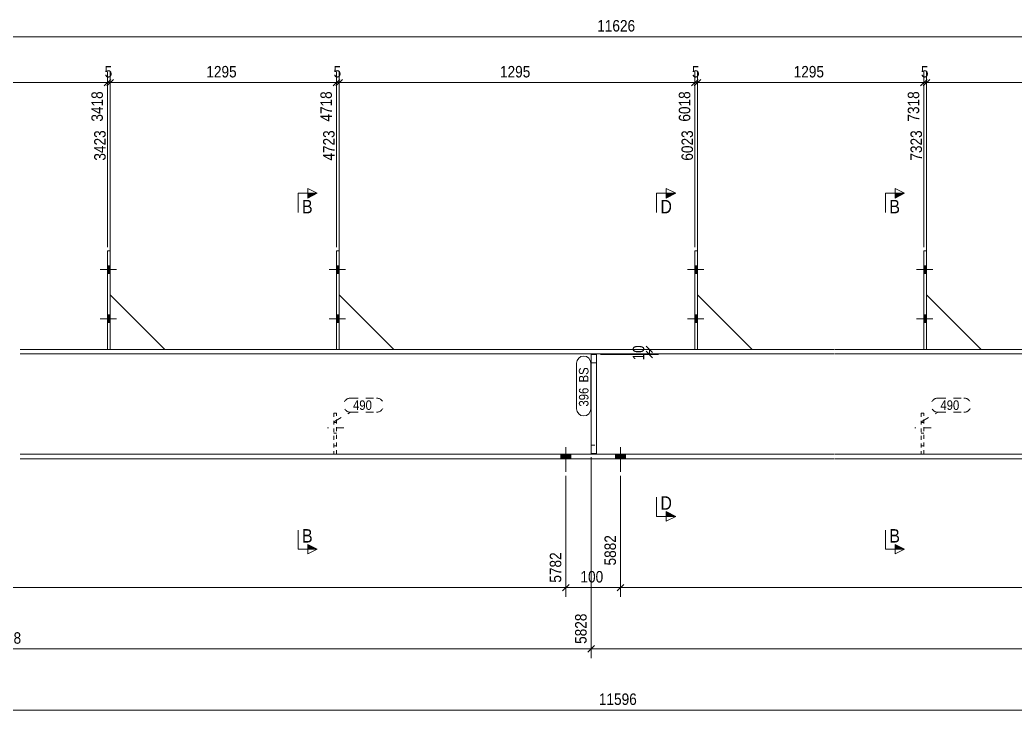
# Model space of a CAD drawing. Header units: millimetres. Extents: x 2 to 825, y 1 to 579.
# Drawn here: x 197.8 to 457.8, y 197.8 to 378.2 of the extents above; entities that cross this region are included whole.
import ezdxf

# ---------------------------------------------------------------- set-up
doc = ezdxf.new("R2010")
doc.units = ezdxf.units.MM
for name, pattern in [('XKITLINE00', [0]), ('XKITLINE01', [4, 1, -1, 1, -1]), ('XKITLINE02', [4, 2, -2])]:
    doc.linetypes.add(name, pattern=pattern)
for name, color, linetype, lineweight in [('Bolt', 3, 'Continuous', 0), ('Dimensions', 7, 'Continuous', 0), ('Part', 2, 'Continuous', 0), ('PartMark', 7, 'Continuous', 0), ('Section', 6, 'Continuous', 0)]:
    doc.layers.add(name, color=color, linetype=linetype, lineweight=lineweight)
doc.styles.add('ARIAL', font='ARIAL.TTF')

# ---------------------------------------------------------------- blocks, each defined once
blk = doc.blocks.new('*A6')
at = {"layer": 'Bolt'}
for points in [[(433.95, 313.97), (434.67, 313.97), (434.67, 311.97), (433.95, 311.97)], [(433.95, 313.97), (434.67, 313.97), (434.67, 311.97), (433.95, 311.97)], [(433.95, 301.11), (434.67, 301.11), (434.67, 299.11), (433.95, 299.11)], [(433.95, 301.11), (434.67, 301.11), (434.67, 299.11), (433.95, 299.11)]]:
    blk.add_hatch(color=3, dxfattribs=at).paths.add_polyline_path(points, flags=17)
at = {"layer": 'Bolt', "color": 3, "linetype": 'XKITLINE00', "lineweight": 0}
for p, q in [((436.32, 312.97), (432.04, 312.97)), ((436.32, 312.97), (432.04, 312.97)), ((434.67, 313.97), (433.95, 313.97)), ((434.67, 313.97), (433.95, 313.97)), ((434.67, 311.97), (433.95, 311.97)), ((434.67, 311.97), (433.95, 311.97)), ((436.32, 300.11), (432.04, 300.11)), ((436.32, 300.11), (432.04, 300.11)), ((434.67, 301.11), (433.95, 301.11)), ((434.67, 301.11), (433.95, 301.11)), ((434.67, 299.11), (433.95, 299.11)), ((434.67, 299.11), (433.95, 299.11))]:
    blk.add_line(p, q, dxfattribs=at)
blk = doc.blocks.new('*A7')
at = {"layer": 'Bolt', "color": 3, "linetype": 'XKITLINE02', "lineweight": 0}
for p, q in [((433.95, 273.02), (433.24, 273.02)), ((435.88, 271.61), (431.6, 271.61)), ((433.95, 270.21), (433.24, 270.21))]:
    blk.add_line(p, q, dxfattribs=at)
blk = doc.blocks.new('*A8')
at = {"layer": 'Bolt'}
for points in [[(374.14, 313.97), (374.85, 313.97), (374.85, 311.97), (374.14, 311.97)], [(374.14, 313.97), (374.85, 313.97), (374.85, 311.97), (374.14, 311.97)], [(374.14, 301.11), (374.85, 301.11), (374.85, 299.11), (374.14, 299.11)], [(374.14, 301.11), (374.85, 301.11), (374.85, 299.11), (374.14, 299.11)]]:
    blk.add_hatch(color=3, dxfattribs=at).paths.add_polyline_path(points, flags=17)
at = {"layer": 'Bolt', "color": 3, "linetype": 'XKITLINE00', "lineweight": 0}
for p, q in [((376.51, 312.97), (372.22, 312.97)), ((376.51, 312.97), (372.22, 312.97)), ((374.85, 313.97), (374.14, 313.97)), ((374.85, 313.97), (374.14, 313.97)), ((374.85, 311.97), (374.14, 311.97)), ((374.85, 311.97), (374.14, 311.97)), ((376.51, 300.11), (372.22, 300.11)), ((376.51, 300.11), (372.22, 300.11)), ((374.85, 301.11), (374.14, 301.11)), ((374.85, 301.11), (374.14, 301.11)), ((374.85, 299.11), (374.14, 299.11)), ((374.85, 299.11), (374.14, 299.11))]:
    blk.add_line(p, q, dxfattribs=at)
blk = doc.blocks.new('*A9')
at = {"layer": 'Bolt'}
for points in [[(280.51, 313.97), (281.22, 313.97), (281.22, 311.97), (280.51, 311.97)], [(280.51, 313.97), (281.22, 313.97), (281.22, 311.97), (280.51, 311.97)], [(280.51, 301.11), (281.22, 301.11), (281.22, 299.11), (280.51, 299.11)], [(280.51, 301.11), (281.22, 301.11), (281.22, 299.11), (280.51, 299.11)]]:
    blk.add_hatch(color=3, dxfattribs=at).paths.add_polyline_path(points, flags=17)
at = {"layer": 'Bolt', "color": 3, "linetype": 'XKITLINE00', "lineweight": 0}
for p, q in [((282.88, 312.97), (278.59, 312.97)), ((282.88, 312.97), (278.59, 312.97)), ((281.22, 313.97), (280.51, 313.97)), ((281.22, 313.97), (280.51, 313.97)), ((281.22, 311.97), (280.51, 311.97)), ((281.22, 311.97), (280.51, 311.97)), ((282.88, 300.11), (278.59, 300.11)), ((282.88, 300.11), (278.59, 300.11)), ((281.22, 301.11), (280.51, 301.11)), ((281.22, 301.11), (280.51, 301.11)), ((281.22, 299.11), (280.51, 299.11)), ((281.22, 299.11), (280.51, 299.11))]:
    blk.add_line(p, q, dxfattribs=at)
blk = doc.blocks.new('*A10')
at = {"layer": 'Bolt', "color": 3, "linetype": 'XKITLINE02', "lineweight": 0}
for p, q in [((280.51, 273.02), (279.79, 273.02)), ((282.43, 271.61), (278.15, 271.61)), ((280.51, 270.21), (279.79, 270.21))]:
    blk.add_line(p, q, dxfattribs=at)
blk = doc.blocks.new('*A11')
at = {"layer": 'Bolt'}
for points in [[(220.69, 313.97), (221.41, 313.97), (221.41, 311.97), (220.69, 311.97)], [(220.69, 313.97), (221.41, 313.97), (221.41, 311.97), (220.69, 311.97)], [(220.69, 301.11), (221.41, 301.11), (221.41, 299.11), (220.69, 299.11)], [(220.69, 301.11), (221.41, 301.11), (221.41, 299.11), (220.69, 299.11)]]:
    blk.add_hatch(color=3, dxfattribs=at).paths.add_polyline_path(points, flags=17)
at = {"layer": 'Bolt', "color": 3, "linetype": 'XKITLINE00', "lineweight": 0}
for p, q in [((223.06, 312.97), (218.78, 312.97)), ((223.06, 312.97), (218.78, 312.97)), ((221.41, 313.97), (220.69, 313.97)), ((221.41, 313.97), (220.69, 313.97)), ((221.41, 311.97), (220.69, 311.97)), ((221.41, 311.97), (220.69, 311.97)), ((223.06, 300.11), (218.78, 300.11)), ((223.06, 300.11), (218.78, 300.11)), ((221.41, 301.11), (220.69, 301.11)), ((221.41, 301.11), (220.69, 301.11)), ((221.41, 299.11), (220.69, 299.11)), ((221.41, 299.11), (220.69, 299.11))]:
    blk.add_line(p, q, dxfattribs=at)
blk = doc.blocks.new('*A18')
at = {"layer": 'Part', "color": 2, "linetype": 'XKITLINE00', "lineweight": 0}
for p, q in [((220.69, 292.11), (197.86, 292.11)), ((257.12, 292.11), (221.41, 292.11)), ((280.51, 292.11), (257.22, 292.11)), ((316.93, 292.11), (281.22, 292.11)), ((374.14, 292.11), (317.03, 292.11)), ((410.57, 292.11), (374.85, 292.11)), ((433.95, 292.11), (410.67, 292.11)), ((470.38, 292.11), (434.67, 292.11)), ((257.12, 290.9), (197.86, 290.9)), ((316.93, 290.9), (257.22, 290.9)), ((410.57, 290.9), (317.03, 290.9)), ((470.38, 290.9), (410.67, 290.9)), ((257.12, 264.76), (197.86, 264.76)), ((197.86, 263.54), (257.12, 263.54)), ((316.93, 264.76), (257.22, 264.76)), ((257.22, 263.54), (316.93, 263.54)), ((410.57, 264.76), (317.03, 264.76)), ((317.03, 263.54), (410.57, 263.54)), ((470.38, 264.76), (410.67, 264.76)), ((410.67, 263.54), (470.38, 263.54))]:
    blk.add_line(p, q, dxfattribs=at)
at = {"layer": 'Part', "color": 7, "linetype": 'XKITLINE01', "lineweight": 0}
for p, q in [((221.41, 292.11), (220.69, 292.11)), ((281.22, 292.11), (280.51, 292.11)), ((374.85, 292.11), (374.14, 292.11)), ((434.67, 292.11), (433.95, 292.11))]:
    blk.add_line(p, q, dxfattribs=at)
blk = doc.blocks.new('*A27')
at = {"layer": 'Part', "color": 2, "linetype": 'XKITLINE00', "lineweight": 0}
for p, q in [((434.67, 317.83), (433.95, 317.83)), ((433.95, 292.11), (433.95, 317.83)), ((434.67, 317.83), (434.67, 292.11)), ((434.67, 292.11), (433.95, 292.11))]:
    blk.add_line(p, q, dxfattribs=at)
blk = doc.blocks.new('*A28')
at = {"layer": 'Part', "color": 2, "linetype": 'XKITLINE00', "lineweight": 0}
blk.add_line((448.95, 292.11), (434.67, 306.4), dxfattribs=at)
at = {"layer": 'Part', "color": 7, "linetype": 'XKITLINE01', "lineweight": 0}
for p, q in [((434.67, 306.4), (434.67, 292.11)), ((434.67, 292.11), (448.95, 292.11))]:
    blk.add_line(p, q, dxfattribs=at)
blk = doc.blocks.new('*A29')
at = {"layer": 'Part', "color": 7, "linetype": 'XKITLINE01', "lineweight": 0}
for p, q in [((433.24, 275.47), (433.24, 264.76)), ((433.95, 275.47), (433.24, 275.47)), ((433.95, 264.76), (433.95, 275.47)), ((433.24, 266.9), (433.95, 266.9)), ((433.24, 264.76), (433.95, 264.76))]:
    blk.add_line(p, q, dxfattribs=at)
blk = doc.blocks.new('*A30')
at = {"layer": 'Part', "color": 2, "linetype": 'XKITLINE00', "lineweight": 0}
for p, q in [((374.85, 317.83), (374.14, 317.83)), ((374.14, 292.11), (374.14, 317.83)), ((374.85, 317.83), (374.85, 292.11)), ((374.85, 292.11), (374.14, 292.11))]:
    blk.add_line(p, q, dxfattribs=at)
blk = doc.blocks.new('*A31')
at = {"layer": 'Part', "color": 2, "linetype": 'XKITLINE00', "lineweight": 0}
blk.add_line((389.14, 292.11), (374.85, 306.4), dxfattribs=at)
at = {"layer": 'Part', "color": 7, "linetype": 'XKITLINE01', "lineweight": 0}
for p, q in [((374.85, 306.4), (374.85, 292.11)), ((374.85, 292.11), (389.14, 292.11))]:
    blk.add_line(p, q, dxfattribs=at)
blk = doc.blocks.new('*A32')
at = {"layer": 'Part', "color": 2, "linetype": 'XKITLINE00', "lineweight": 0}
for p, q in [((281.22, 317.83), (280.51, 317.83)), ((280.51, 292.11), (280.51, 317.83)), ((281.22, 317.83), (281.22, 292.11)), ((281.22, 292.11), (280.51, 292.11))]:
    blk.add_line(p, q, dxfattribs=at)
blk = doc.blocks.new('*A33')
at = {"layer": 'Part', "color": 2, "linetype": 'XKITLINE00', "lineweight": 0}
blk.add_line((295.51, 292.11), (281.22, 306.4), dxfattribs=at)
at = {"layer": 'Part', "color": 7, "linetype": 'XKITLINE01', "lineweight": 0}
for p, q in [((281.22, 306.4), (281.22, 292.11)), ((281.22, 292.11), (295.51, 292.11))]:
    blk.add_line(p, q, dxfattribs=at)
blk = doc.blocks.new('*A34')
at = {"layer": 'Part', "color": 7, "linetype": 'XKITLINE01', "lineweight": 0}
for p, q in [((279.79, 275.47), (279.79, 264.76)), ((280.51, 275.47), (279.79, 275.47)), ((280.51, 264.76), (280.51, 275.47)), ((279.79, 266.9), (280.51, 266.9)), ((279.79, 264.76), (280.51, 264.76))]:
    blk.add_line(p, q, dxfattribs=at)
blk = doc.blocks.new('*A35')
at = {"layer": 'Part', "color": 2, "linetype": 'XKITLINE00', "lineweight": 0}
for p, q in [((221.41, 317.83), (220.69, 317.83)), ((220.69, 292.11), (220.69, 317.83)), ((221.41, 317.83), (221.41, 292.11)), ((221.41, 292.11), (220.69, 292.11))]:
    blk.add_line(p, q, dxfattribs=at)
blk = doc.blocks.new('*A36')
at = {"layer": 'Part', "color": 2, "linetype": 'XKITLINE00', "lineweight": 0}
blk.add_line((235.69, 292.11), (221.41, 306.4), dxfattribs=at)
at = {"layer": 'Part', "color": 7, "linetype": 'XKITLINE01', "lineweight": 0}
for p, q in [((221.41, 306.4), (221.41, 292.11)), ((221.41, 292.11), (235.69, 292.11))]:
    blk.add_line(p, q, dxfattribs=at)
blk = doc.blocks.new('*A44')
at = {"layer": 'Part', "color": 7, "linetype": 'XKITLINE01', "lineweight": 0}
for p, q in [((347.05, 264.9), (347.05, 290.76)), ((347.05, 290.76), (348.48, 290.76)), ((348.48, 288.61), (347.05, 288.61)), ((348.48, 264.9), (348.48, 290.76)), ((347.05, 267.04), (348.48, 267.04)), ((348.48, 264.9), (347.05, 264.9))]:
    blk.add_line(p, q, dxfattribs=at)
blk = doc.blocks.new('*A50')
at = {"layer": 'Part', "color": 2, "linetype": 'XKITLINE00', "lineweight": 0}
for p, q in [((347.05, 264.9), (347.05, 290.76)), ((348.48, 290.76), (347.05, 290.76)), ((348.48, 290.76), (348.48, 264.9)), ((348.48, 264.9), (347.05, 264.9))]:
    blk.add_line(p, q, dxfattribs=at)
at = {"layer": 'Part', "color": 7, "linetype": 'XKITLINE01', "lineweight": 0}
for p, q in [((347.05, 288.61), (348.48, 288.61)), ((347.05, 267.04), (348.48, 267.04))]:
    blk.add_line(p, q, dxfattribs=at)
blk = doc.blocks.new('*A51')
at = {"layer": 'Bolt'}
for points in [[(339.16, 263.54), (339.16, 264.76), (341.73, 264.76), (341.73, 263.54)], [(339.16, 263.54), (339.16, 264.76), (341.73, 264.76), (341.73, 263.54)], [(353.44, 263.54), (353.44, 264.76), (356.01, 264.76), (356.01, 263.54)], [(353.44, 263.54), (353.44, 264.76), (356.01, 264.76), (356.01, 263.54)]]:
    blk.add_hatch(color=3, dxfattribs=at).paths.add_polyline_path(points, flags=17)
at = {"layer": 'Bolt', "color": 3, "linetype": 'XKITLINE00', "lineweight": 0}
for p, q in [((340.44, 266.51), (340.44, 260.08)), ((340.44, 266.51), (340.44, 260.08)), ((354.73, 266.51), (354.73, 260.08)), ((354.73, 266.51), (354.73, 260.08)), ((339.16, 264.76), (339.16, 263.54)), ((339.16, 264.76), (339.16, 263.54)), ((341.73, 264.76), (341.73, 263.54)), ((341.73, 264.76), (341.73, 263.54)), ((353.44, 264.76), (353.44, 263.54)), ((353.44, 264.76), (353.44, 263.54)), ((356.01, 264.76), (356.01, 263.54)), ((356.01, 264.76), (356.01, 263.54))]:
    blk.add_line(p, q, dxfattribs=at)
blk = doc.blocks.new('*A131')
at = {"layer": 'Dimensions', "color": 7, "linetype": 'XKITLINE00', "lineweight": 0}
blk.add_line((39.68, 373.83), (668.71, 373.83), dxfattribs=at)
at = {"layer": 'Dimensions', "color": 3, "style": 'ARIAL', "width": 0.85}
blk.add_text('11626', height=3, dxfattribs=at).set_placement((348.63, 375.18))
blk = doc.blocks.new('*A136')
at = {"layer": 'Dimensions', "color": 7, "linetype": 'XKITLINE00', "lineweight": 0}
for p, q in [((162.05, 307.4), (162.05, 364.68)), ((220.69, 318.83), (220.69, 364.68)), ((162.9, 362.68), (161.2, 360.98)), ((162.05, 361.83), (220.69, 361.83)), ((221.54, 362.68), (219.84, 360.98))]:
    blk.add_line(p, q, dxfattribs=at)
at = {"layer": 'Dimensions', "color": 3}
for p in [(162.05, 361.83), (220.69, 361.83)]:
    blk.add_point(p, dxfattribs=at)
at = {"layer": 'Dimensions', "color": 3, "style": 'ARIAL', "width": 0.85}
blk.add_text('1295', height=3, dxfattribs=at).set_placement((186.92, 363.18))
blk.add_text('3418', height=3, rotation=90.0002, dxfattribs=at).set_placement((219.49, 351.63))
blk = doc.blocks.new('*A137')
at = {"layer": 'Dimensions', "color": 7, "linetype": 'XKITLINE00', "lineweight": 0}
for p, q in [((220.69, 318.83), (220.69, 364.68)), ((221.41, 307.4), (221.41, 364.68)), ((221.54, 362.68), (219.84, 360.98)), ((222.25, 362.68), (220.56, 360.98)), ((220.69, 361.83), (221.41, 361.83))]:
    blk.add_line(p, q, dxfattribs=at)
at = {"layer": 'Dimensions', "color": 3}
for p in [(220.69, 361.83), (221.41, 361.83)]:
    blk.add_point(p, dxfattribs=at)
at = {"layer": 'Dimensions', "color": 3, "style": 'ARIAL', "width": 0.85}
blk.add_text('5', height=3, dxfattribs=at).set_placement((219.94, 363.18))
blk.add_text('3423', height=3, rotation=90.0002, dxfattribs=at).set_placement((220.21, 341.43))
blk = doc.blocks.new('*A138')
at = {"layer": 'Dimensions', "color": 7, "linetype": 'XKITLINE00', "lineweight": 0}
for p, q in [((221.41, 307.4), (221.41, 364.68)), ((280.51, 318.83), (280.51, 364.68)), ((222.25, 362.68), (220.56, 360.98)), ((221.41, 361.83), (280.51, 361.83)), ((281.35, 362.68), (279.66, 360.98))]:
    blk.add_line(p, q, dxfattribs=at)
at = {"layer": 'Dimensions', "color": 3}
for p in [(221.41, 361.83), (280.51, 361.83)]:
    blk.add_point(p, dxfattribs=at)
at = {"layer": 'Dimensions', "color": 3, "style": 'ARIAL', "width": 0.85}
blk.add_text('1295', height=3, dxfattribs=at).set_placement((246.51, 363.18))
blk.add_text('4718', height=3, rotation=90.0002, dxfattribs=at).set_placement((279.31, 351.63))
blk = doc.blocks.new('*A139')
at = {"layer": 'Dimensions', "color": 7, "linetype": 'XKITLINE00', "lineweight": 0}
for p, q in [((280.51, 318.83), (280.51, 364.68)), ((281.22, 307.4), (281.22, 364.68)), ((281.35, 362.68), (279.66, 360.98)), ((282.07, 362.68), (280.37, 360.98)), ((280.51, 361.83), (281.22, 361.83))]:
    blk.add_line(p, q, dxfattribs=at)
at = {"layer": 'Dimensions', "color": 3}
for p in [(280.51, 361.83), (281.22, 361.83)]:
    blk.add_point(p, dxfattribs=at)
at = {"layer": 'Dimensions', "color": 3, "style": 'ARIAL', "width": 0.85}
blk.add_text('5', height=3, dxfattribs=at).set_placement((279.75, 363.18))
blk.add_text('4723', height=3, rotation=90.0002, dxfattribs=at).set_placement((280.02, 341.43))
blk = doc.blocks.new('*A140')
at = {"layer": 'Dimensions', "color": 7, "linetype": 'XKITLINE00', "lineweight": 0}
for p, q in [((281.22, 307.4), (281.22, 364.68)), ((374.14, 318.83), (374.14, 364.68)), ((282.07, 362.68), (280.37, 360.98)), ((281.22, 361.83), (374.14, 361.83)), ((374.99, 362.68), (373.29, 360.98))]:
    blk.add_line(p, q, dxfattribs=at)
at = {"layer": 'Dimensions', "color": 3}
for p in [(281.22, 361.83), (374.14, 361.83)]:
    blk.add_point(p, dxfattribs=at)
at = {"layer": 'Dimensions', "color": 3, "style": 'ARIAL', "width": 0.85}
blk.add_text('1295', height=3, dxfattribs=at).set_placement((323.23, 363.18))
blk.add_text('6018', height=3, rotation=90.0002, dxfattribs=at).set_placement((372.94, 351.63))
blk = doc.blocks.new('*A141')
at = {"layer": 'Dimensions', "color": 7, "linetype": 'XKITLINE00', "lineweight": 0}
for p, q in [((374.14, 318.83), (374.14, 364.68)), ((374.85, 307.4), (374.85, 364.68)), ((374.99, 362.68), (373.29, 360.98)), ((375.7, 362.68), (374, 360.98)), ((374.14, 361.83), (374.85, 361.83))]:
    blk.add_line(p, q, dxfattribs=at)
at = {"layer": 'Dimensions', "color": 3}
for p in [(374.14, 361.83), (374.85, 361.83)]:
    blk.add_point(p, dxfattribs=at)
at = {"layer": 'Dimensions', "color": 3, "style": 'ARIAL', "width": 0.85}
blk.add_text('5', height=3, dxfattribs=at).set_placement((373.38, 363.18))
blk.add_text('6023', height=3, rotation=90.0002, dxfattribs=at).set_placement((373.65, 341.43))
blk = doc.blocks.new('*A142')
at = {"layer": 'Dimensions', "color": 7, "linetype": 'XKITLINE00', "lineweight": 0}
for p, q in [((374.85, 307.4), (374.85, 364.68)), ((433.95, 318.83), (433.95, 364.68)), ((375.7, 362.68), (374, 360.98)), ((374.85, 361.83), (433.95, 361.83)), ((434.8, 362.68), (433.1, 360.98))]:
    blk.add_line(p, q, dxfattribs=at)
at = {"layer": 'Dimensions', "color": 3}
for p in [(374.85, 361.83), (433.95, 361.83)]:
    blk.add_point(p, dxfattribs=at)
at = {"layer": 'Dimensions', "color": 3, "style": 'ARIAL', "width": 0.85}
blk.add_text('1295', height=3, dxfattribs=at).set_placement((399.95, 363.18))
blk.add_text('7318', height=3, rotation=90.0002, dxfattribs=at).set_placement((432.75, 351.63))
blk = doc.blocks.new('*A143')
at = {"layer": 'Dimensions', "color": 7, "linetype": 'XKITLINE00', "lineweight": 0}
for p, q in [((433.95, 318.83), (433.95, 364.68)), ((434.67, 307.4), (434.67, 364.68)), ((434.8, 362.68), (433.1, 360.98)), ((435.52, 362.68), (433.82, 360.98)), ((433.95, 361.83), (434.67, 361.83))]:
    blk.add_line(p, q, dxfattribs=at)
at = {"layer": 'Dimensions', "color": 3}
for p in [(433.95, 361.83), (434.67, 361.83)]:
    blk.add_point(p, dxfattribs=at)
at = {"layer": 'Dimensions', "color": 3, "style": 'ARIAL', "width": 0.85}
blk.add_text('5', height=3, dxfattribs=at).set_placement((433.2, 363.18))
blk.add_text('7323', height=3, rotation=90.0002, dxfattribs=at).set_placement((433.47, 341.43))
blk = doc.blocks.new('*A144')
at = {"layer": 'Dimensions', "color": 7, "linetype": 'XKITLINE00', "lineweight": 0}
for p, q in [((434.67, 307.4), (434.67, 364.68)), ((493.31, 318.83), (493.31, 364.68)), ((435.52, 362.68), (433.82, 360.98)), ((434.67, 361.83), (493.31, 361.83)), ((494.16, 362.68), (492.46, 360.98))]:
    blk.add_line(p, q, dxfattribs=at)
at = {"layer": 'Dimensions', "color": 3}
for p in [(434.67, 361.83), (493.31, 361.83)]:
    blk.add_point(p, dxfattribs=at)
at = {"layer": 'Dimensions', "color": 3, "style": 'ARIAL', "width": 0.85}
blk.add_text('1295', height=3, dxfattribs=at).set_placement((459.54, 363.18))
blk.add_text('8618', height=3, rotation=90.0002, dxfattribs=at).set_placement((492.11, 351.63))
blk = doc.blocks.new('*A151')
at = {"layer": 'Dimensions', "color": 7, "linetype": 'XKITLINE00', "lineweight": 0}
for p, q in [((349.48, 292.11), (364.66, 292.11)), ((361.41, 292.96), (363.11, 291.26)), ((361.41, 291.6), (363.11, 289.91)), ((362.26, 290.76), (362.26, 292.11)), ((349.48, 290.76), (364.66, 290.76))]:
    blk.add_line(p, q, dxfattribs=at)
at = {"layer": 'Dimensions', "color": 3}
for p in [(362.26, 292.11), (362.26, 290.76)]:
    blk.add_point(p, dxfattribs=at)
at = {"layer": 'Dimensions', "color": 3, "style": 'ARIAL', "width": 0.85}
blk.add_text('10', height=3, rotation=90.0002, dxfattribs=at).set_placement((360.91, 289.21))
blk = doc.blocks.new('*A164')
at = {"layer": 'PartMark', "color": 7, "linetype": 'XKITLINE02', "lineweight": 0}
for p, q in [((284.22, 279.38), (290.98, 279.38)), ((279.98, 273.29), (284.22, 275.68)), ((284.22, 275.68), (290.98, 275.68))]:
    blk.add_line(p, q, dxfattribs=at)
for centre, start, end in [((284.22, 277.53), 90, 270), ((290.98, 277.53), 270, 90)]:
    blk.add_arc(centre, 1.85, start, end, dxfattribs=at)
at = {"layer": 'PartMark', "color": 3, "style": 'ARIAL', "width": 0.85}
blk.add_text('490', height=2.5, dxfattribs=at).set_placement((284.82, 276.28))
blk = doc.blocks.new('*A166')
at = {"layer": 'PartMark', "color": 7, "linetype": 'XKITLINE02', "lineweight": 0}
for p, q in [((437.67, 279.38), (444.43, 279.38)), ((433.42, 273.29), (437.67, 275.68)), ((437.67, 275.68), (444.43, 275.68))]:
    blk.add_line(p, q, dxfattribs=at)
for centre, start, end in [((437.67, 277.53), 90, 270), ((444.43, 277.53), 270, 90)]:
    blk.add_arc(centre, 1.85, start, end, dxfattribs=at)
at = {"layer": 'PartMark', "color": 3, "style": 'ARIAL', "width": 0.85}
blk.add_text('490', height=2.5, dxfattribs=at).set_placement((438.27, 276.28))
blk = doc.blocks.new('*A171')
at = {"layer": 'PartMark', "color": 7, "linetype": 'XKITLINE00', "lineweight": 0}
for p, q in [((343.25, 276.55), (343.25, 288.51)), ((346.95, 276.55), (346.95, 288.51))]:
    blk.add_line(p, q, dxfattribs=at)
for centre, start, end in [((345.1, 288.51), 0, 180), ((345.1, 276.55), 180, 0)]:
    blk.add_arc(centre, 1.85, start, end, dxfattribs=at)
at = {"layer": 'PartMark', "color": 3, "style": 'ARIAL', "width": 0.85}
for s, p in [('BS', (346.35, 283.46)), ('396', (346.35, 277.15))]:
    blk.add_text(s, height=2.5, rotation=90.0002, dxfattribs=at).set_placement(p)
blk = doc.blocks.new('*A173')
at = {"layer": 'Section'}
for points in [[(273.01, 332.92), (275.51, 332.92), (273.01, 331.67)], [(273.01, 241.13), (275.51, 239.88), (273.01, 239.88)]]:
    blk.add_hatch(color=3, dxfattribs=at).paths.add_polyline_path(points, flags=17)
at = {"layer": 'Section', "color": 1, "linetype": 'XKITLINE00', "lineweight": 0}
for p, q in [((270.51, 332.92), (270.51, 327.92)), ((270.51, 332.92), (275.51, 332.92)), ((270.51, 239.88), (270.51, 244.88)), ((270.51, 239.88), (275.51, 239.88))]:
    blk.add_line(p, q, dxfattribs=at)
at = {"layer": 'Section', "color": 3, "linetype": 'XKITLINE00', "lineweight": 0}
for p, q in [((273.01, 331.67), (273.01, 334.17)), ((273.01, 334.17), (275.51, 332.92)), ((275.51, 332.92), (273.01, 331.67)), ((275.51, 239.88), (273.01, 241.13)), ((273.01, 241.13), (273.01, 238.63)), ((275.51, 239.88), (273.01, 238.63))]:
    blk.add_line(p, q, dxfattribs=at)
at = {"layer": 'Section', "color": 7, "style": 'ARIAL', "width": 0.85}
for p in [(271.51, 327.67), (271.51, 241.63)]:
    blk.add_text('B', height=3.5, dxfattribs=at).set_placement(p)
blk = doc.blocks.new('*A175')
at = {"layer": 'Section'}
for points in [[(426.45, 332.92), (428.95, 332.92), (426.45, 331.67)], [(426.45, 241.13), (428.95, 239.88), (426.45, 239.88)]]:
    blk.add_hatch(color=3, dxfattribs=at).paths.add_polyline_path(points, flags=17)
at = {"layer": 'Section', "color": 1, "linetype": 'XKITLINE00', "lineweight": 0}
for p, q in [((423.95, 332.92), (423.95, 327.92)), ((423.95, 332.92), (428.95, 332.92)), ((423.95, 239.88), (423.95, 244.88)), ((423.95, 239.88), (428.95, 239.88))]:
    blk.add_line(p, q, dxfattribs=at)
at = {"layer": 'Section', "color": 3, "linetype": 'XKITLINE00', "lineweight": 0}
for p, q in [((426.45, 331.67), (426.45, 334.17)), ((426.45, 334.17), (428.95, 332.92)), ((428.95, 332.92), (426.45, 331.67)), ((428.95, 239.88), (426.45, 241.13)), ((426.45, 241.13), (426.45, 238.63)), ((428.95, 239.88), (426.45, 238.63))]:
    blk.add_line(p, q, dxfattribs=at)
at = {"layer": 'Section', "color": 7, "style": 'ARIAL', "width": 0.85}
for p in [(424.95, 327.67), (424.95, 241.63)]:
    blk.add_text('B', height=3.5, dxfattribs=at).set_placement(p)
blk = doc.blocks.new('*A178')
at = {"layer": 'Section'}
for points in [[(366.64, 332.92), (369.14, 332.92), (366.64, 331.67)], [(366.64, 249.7), (369.14, 248.45), (366.64, 248.45)]]:
    blk.add_hatch(color=3, dxfattribs=at).paths.add_polyline_path(points, flags=17)
at = {"layer": 'Section', "color": 1, "linetype": 'XKITLINE00', "lineweight": 0}
for p, q in [((364.14, 332.92), (364.14, 327.92)), ((364.14, 332.92), (369.14, 332.92)), ((364.14, 248.45), (364.14, 253.45)), ((364.14, 248.45), (369.14, 248.45))]:
    blk.add_line(p, q, dxfattribs=at)
at = {"layer": 'Section', "color": 3, "linetype": 'XKITLINE00', "lineweight": 0}
for p, q in [((366.64, 331.67), (366.64, 334.17)), ((366.64, 334.17), (369.14, 332.92)), ((369.14, 332.92), (366.64, 331.67)), ((369.14, 248.45), (366.64, 249.7)), ((366.64, 249.7), (366.64, 247.2)), ((369.14, 248.45), (366.64, 247.2))]:
    blk.add_line(p, q, dxfattribs=at)
at = {"layer": 'Section', "color": 7, "style": 'ARIAL', "width": 0.85}
for p in [(365.14, 327.67), (365.14, 250.2)]:
    blk.add_text('D', height=3.5, dxfattribs=at).set_placement(p)
blk = doc.blocks.new('*A181')
at = {"layer": 'Dimensions', "color": 7, "linetype": 'XKITLINE00', "lineweight": 0}
blk.add_line((42.26, 197.83), (666.99, 197.83), dxfattribs=at)
at = {"layer": 'Dimensions', "color": 3, "style": 'ARIAL', "width": 0.85}
blk.add_text('11596', height=3, dxfattribs=at).set_placement((349.06, 199.18))
blk = doc.blocks.new('*A182')
at = {"layer": 'Dimensions', "color": 7, "linetype": 'XKITLINE00', "lineweight": 0}
for p, q in [((347.05, 263.9), (347.05, 211.43)), ((42.26, 213.83), (347.05, 213.83)), ((347.9, 214.68), (346.2, 212.98))]:
    blk.add_line(p, q, dxfattribs=at)
at = {"layer": 'Dimensions', "color": 3}
blk.add_point((347.05, 213.83), dxfattribs=at)
at = {"layer": 'Dimensions', "color": 3, "style": 'ARIAL', "width": 0.85}
blk.add_text('5828', height=3, rotation=90.0002, dxfattribs=at).set_placement((345.85, 215.13))
blk.add_text('5828', height=3, dxfattribs=at).set_placement((190.21, 215.18))
blk = doc.blocks.new('*A183')
at = {"layer": 'Dimensions', "color": 7, "linetype": 'XKITLINE00', "lineweight": 0}
for p, q in [((347.05, 263.9), (347.05, 211.43)), ((347.9, 214.68), (346.2, 212.98)), ((347.05, 213.83), (666.99, 213.83))]:
    blk.add_line(p, q, dxfattribs=at)
at = {"layer": 'Dimensions', "color": 3}
blk.add_point((347.05, 213.83), dxfattribs=at)
blk = doc.blocks.new('*A184')
at = {"layer": 'Dimensions', "color": 7, "linetype": 'XKITLINE00', "lineweight": 0}
for p, q in [((340.44, 259.08), (340.44, 227.43)), ((42.26, 229.83), (340.44, 229.83)), ((341.29, 230.68), (339.59, 228.98))]:
    blk.add_line(p, q, dxfattribs=at)
at = {"layer": 'Dimensions', "color": 3}
blk.add_point((340.44, 229.83), dxfattribs=at)
at = {"layer": 'Dimensions', "color": 3, "style": 'ARIAL', "width": 0.85}
blk.add_text('5782', height=3, rotation=90.0002, dxfattribs=at).set_placement((339.24, 231.13))
blk = doc.blocks.new('*A185')
at = {"layer": 'Dimensions', "color": 7, "linetype": 'XKITLINE00', "lineweight": 0}
for p, q in [((340.44, 259.08), (340.44, 227.43)), ((354.73, 259.08), (354.73, 227.43)), ((341.29, 230.68), (339.59, 228.98)), ((340.44, 229.83), (354.73, 229.83)), ((355.58, 230.68), (353.88, 228.98))]:
    blk.add_line(p, q, dxfattribs=at)
at = {"layer": 'Dimensions', "color": 3}
for p in [(340.44, 229.83), (354.73, 229.83)]:
    blk.add_point(p, dxfattribs=at)
at = {"layer": 'Dimensions', "color": 3, "style": 'ARIAL', "width": 0.85}
blk.add_text('5882', height=3, rotation=90.0002, dxfattribs=at).set_placement((353.53, 235.63))
blk.add_text('100', height=3, dxfattribs=at).set_placement((344.25, 231.18))
blk = doc.blocks.new('*A186')
at = {"layer": 'Dimensions', "color": 7, "linetype": 'XKITLINE00', "lineweight": 0}
for p, q in [((354.73, 259.08), (354.73, 227.43)), ((355.58, 230.68), (353.88, 228.98)), ((354.73, 229.83), (666.99, 229.83))]:
    blk.add_line(p, q, dxfattribs=at)
at = {"layer": 'Dimensions', "color": 3}
blk.add_point((354.73, 229.83), dxfattribs=at)

msp = doc.modelspace()

# ---------------------------------------------------------------- block references
at = {"lineweight": 0}
for name in ['*A131', '*A136', '*A137', '*A138', '*A139', '*A140', '*A141', '*A142', '*A143', '*A144', '*A173', '*A178', '*A175', '*A35', '*A32', '*A30', '*A27', '*A11', '*A9', '*A8', '*A6', '*A36', '*A33', '*A31', '*A28', '*A151', '*A171', '*A44', '*A50', '*A164', '*A166', '*A10', '*A34', '*A7', '*A29', '*A51', '*A182', '*A183', '*A181', '*A184', '*A186', '*A185']:
    msp.add_blockref(name, (0, 0), dxfattribs=at)
at = {"layer": 'Part', "lineweight": 0}
msp.add_blockref('*A18', (0, 0), dxfattribs=at)

doc.saveas('drawing.dxf')
